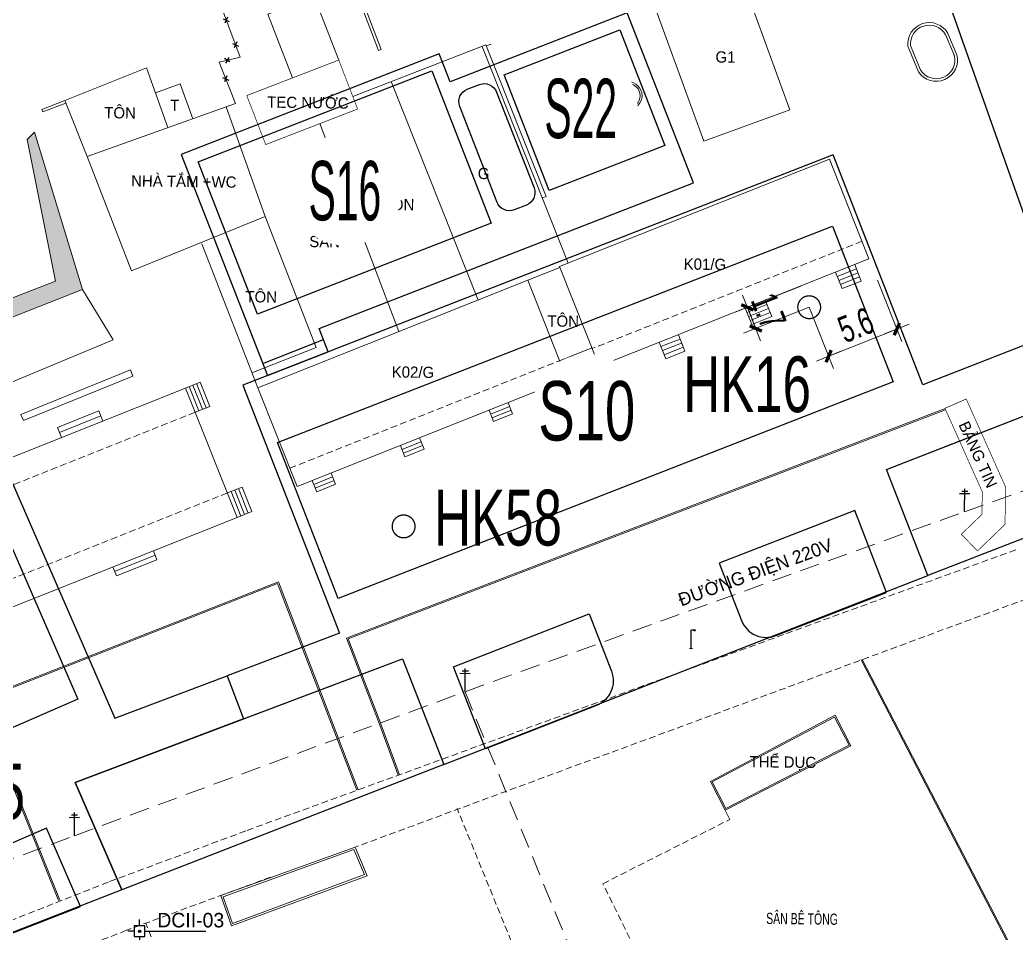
# Model space of a CAD drawing. Header units: inches. Extents: x 496359 to 501064, y 2374078 to 2377203.
# Drawn here: x 496990.3 to 497065.8, y 2376399.8 to 2376469 of the extents above; entities that cross this region are included whole.
import ezdxf
from ezdxf.enums import TextEntityAlignment as Align

# ---------------------------------------------------------------- set-up
doc = ezdxf.new("R2010")
doc.units = ezdxf.units.IN
doc.header["$MEASUREMENT"] = 0
doc.linetypes.add('DASHED', pattern=[0.75, 0.5, -0.25])
for name, color, linetype in [('cd', 7, 'Continuous'), ('chu', 6, 'Continuous'), ('MANH', 147, 'Continuous'), ('MOC - DC2', 1, 'Continuous'), ('NOI', 2, 'Continuous'), ('tl', 8, 'Continuous')]:
    doc.layers.add(name, color=color, linetype=linetype)
for name, color, linetype, lineweight in [('EG Text2', 7, 'Continuous', 18), ('ISO', 252, 'Continuous', 20), ('LC Dim', 8, 'Continuous', 18), ('LC Net dam 1', 30, 'Continuous', 30), ('LC Net manh', 239, 'Continuous', 5)]:
    doc.layers.add(name, color=color, linetype=linetype, lineweight=lineweight)
doc.styles.add('dien giai', font='', dxfattribs={"width": 0.8})
doc.styles.add('EG Hai', font='')
doc.styles.add('style1', font='')
doc.styles.get('dien giai').set_extended_font_data('.VnArial NarrowH')
doc.styles.get('EG Hai').set_extended_font_data('.VnArial NarrowH')
doc.styles.get('style1').set_extended_font_data('.VnAvantH')
doc.dimstyles.new('DIM300', dxfattribs={"dimscale": 0.5, "dimtxt": 2, "dimasz": 0.007, "dimexe": 1, "dimexo": 0, "dimgap": 0.4, "dimtad": 1, "dimtoh": 1, "dimdec": 1, "dimzin": 1, "dimdsep": 46, "dimtxsty": 'dien giai', "dimblk": 'rowdim', "dimcen": 2.5, "dimclrd": 256, "dimclre": 256, "dimclrt": 2, "dimazin": 0, "dimtfac": 1, "dimtdec": 1, "dimtix": 1, "dimtmove": 2, "dimatfit": 0, "dimldrblk": 'dot leader', "dimfxl": 2, "dimtolj": 1, "dimtzin": 0, "dimlwd": -1, "dimlwe": -1, "dimarcsym": 1})

# ---------------------------------------------------------------- blocks, each defined once
blk = doc.blocks.new('cdien')
at = {"layer": 'cd', "extrusion": (-0.000518657, 0.000768986, 1)}
for p, q in [((-0.46, 3.14, 0), (0.49, 3.14, 0)), ((0, 0), (0, 3.5, 0)), ((-0.8, 2.78, 0), (0.76, 2.78, 0))]:
    blk.add_line(p, q, dxfattribs=at)
blk = doc.blocks.new('r')
at = {"layer": 'tl', "color": 7}
for points in [[(0.177, -0.177), (-0.177, 0.177)], [(0.177, 0.177), (-0.177, -0.177)]]:
    blk.add_lwpolyline(points, dxfattribs=at)
blk = doc.blocks.new('chieusang')
at = {"layer": 'cd', "extrusion": (-0.000518657, 0.000768986, 1)}
for p, q in [((-0.03, 2.38, 0), (0.1, 2.57, 0)), ((-0.03, 2.38, 0), (-0.03, 0.03, 0)), ((0.1, 2.57, 0), (0.34, 2.61, 0)), ((0.34, 2.44, 0), (0.34, 2.61, 0)), ((0.34, 2.61, 0), (0.56, 2.54, 0)), ((0.54, 2.37, 0), (0.34, 2.44, 0)), ((0.58, 2.47, 0), (0.54, 2.37, 0)), ((0.56, 2.54, 0), (0.58, 2.47, 0)), ((-0.2, 0, 0), (0.2, 0, 0))]:
    blk.add_line(p, q, dxfattribs=at)
blk = doc.blocks.new('MOC')
at = {"layer": 'MOC - DC2'}
for points in [[(0, 0.4), (0, 0.9)], [(-0.4, 0), (-0.9, 0)], [(0.4, 0), (5.03, 0)], [(0, -0.4), (0, -0.9)]]:
    blk.add_lwpolyline(points, dxfattribs=at)
blk.add_lwpolyline([(-0.4, -0.4), (0.4, -0.4), (0.4, 0.4), (-0.4, 0.4)], close=True, dxfattribs=at)
blk.add_circle((0, 0), 0.0868, dxfattribs=at)
blk = doc.blocks.new('Nền HT mới')
at = {"layer": 'MANH', "lineweight": 0}
h = blk.add_hatch(dxfattribs=at)
h.set_pattern_fill('HONEY', color=8, scale=3, style=0)
h.set_pattern_definition([(0, (200.56042, 141.38282), (0.5625, 0.3247595), [0.375, -0.75]), (120, (200.56042, 141.38282), (-0.5625, 0.3247595), [0.375, -0.75]), (60, (200.56042, 141.38282), (1e-09, 0.649519), [-0.75, 0.375])])
h.paths.add_polyline_path([(267.55, 167.778), (263.921, 179.69), (263.365, 179.13), (265.516, 168.405), (201.351, 143.505), (180.434, 181.367), (179.985, 181.171), (180.061, 180.839), (191.605, 158.22), (197.637, 146.891), (200.56, 141.383)])
at = {"layer": 'MANH', "color": 1, "linetype": 'DASHED', "lineweight": 0, "ltscale": 3, "elevation": -28.377}
for points in [[(92.054, 52.591), (119.837, 64.478), (146.692, 76.349), (173.152, 88.056), (201.056, 100.385), (229.353, 112.332), (266.953, 126.393), (296.55, 137.304), (334.388, 150.935), (394.994, 172.544), (493.574, 208.224), (554.512, 229.519), (562.77, 214.464), (570.464, 194.283), (580.634, 169.793), (591.546, 141.918), (602.451, 113.395), (610.187, 94.179)], [(296.55, 137.304), (308.626, 107.715), (320.937, 78.752), (295.281, 58.901), (270.428, 45.085), (239.675, 32.373), (209.794, 20.251), (183.931, 9.6), (120.59, -15.781), (90.689, -27.725), (65.232, -38.057), (38.277, -49.144), (9.678, -60.806), (-18.053, -71.817), (-45.977, -83.147), (-74.529, -95.167)]]:
    blk.add_lwpolyline(points, dxfattribs=at)
at = {"layer": 'MANH', "lineweight": 0, "elevation": -28.377}
for points in [[(279.156, 181.876), (277.905, 184.998), (279.503, 185.387), (271.847, 205.884), (280.483, 210.159)], [(289.998, 185.883), (287.425, 192.66)], [(290.185, 185.954), (287.612, 192.731)], [(317.622, 191.106), (321.151, 181.399)], [(286.976, 185.16), (285.112, 189.983), (281.615, 188.633), (283.479, 183.809)], [(311.108, 188.724), (314.637, 179.017)], [(332.944, 187.103), (333.623, 185.485)], [(333.128, 187.18), (333.807, 185.562)], [(298.126, 186.304), (288.039, 182.407)], [(289.998, 185.883), (290.185, 185.954)], [(297.847, 186.193), (304.37, 169.779)], [(298.126, 186.304), (302.686, 174.831)], [(298.524, 186.364), (298.149, 186.235)], [(330.098, 186.205), (330.899, 184.273)], [(330.294, 186.254), (331.083, 184.35)], [(272.416, 184.567), (266.221, 182.085)], [(272.416, 184.567), (274.03, 180.047)], [(290.937, 183.526), (297.536, 166.975)], [(273.089, 182.684), (274.972, 183.356)], [(274.972, 183.356), (275.913, 180.719)], [(266.221, 182.085), (264.486, 181.415), (264.486, 181.415)], [(266.293, 181.899), (264.558, 181.228)], [(266.221, 182.085), (267.912, 177.863)], [(265.516, 168.405), (201.351, 143.505), (180.434, 181.367)], [(264.558, 181.228), (264.486, 181.415)], [(278.443, 181.621), (267.912, 177.863)], [(278.443, 181.621), (279.156, 181.876)], [(281.411, 173.303), (278.443, 181.621)], [(314.637, 179.017), (321.155, 181.387)], [(265.516, 168.405), (263.365, 179.13), (263.921, 179.69)], [(267.55, 167.778), (263.921, 179.69)], [(291.536, 164.584), (285.553, 180.346)], [(281.411, 173.303), (271.265, 169.2), (267.912, 177.863)], [(324.151, 177.64), (303.707, 169.515)], [(327.152, 170.09), (324.151, 177.64)], [(302.407, 174.72), (302.686, 174.831)], [(281.411, 173.303), (285.275, 163.369)], [(280.848, 160.323), (276.604, 171.236)], [(327.152, 170.09), (306.707, 161.965)], [(301.292, 168.473), (303.734, 169.446)], [(306.704, 161.972), (303.704, 169.522)], [(325.117, 167.841), (324.623, 169.085)], [(326.199, 169.336), (324.752, 168.761)], [(326.565, 168.416), (326.07, 169.66)], [(280.848, 160.323), (301.292, 168.473)], [(304.265, 160.994), (301.292, 168.473)], [(326.321, 169.03), (324.874, 168.454)], [(326.443, 168.723), (324.995, 168.148)], [(326.565, 168.416), (325.117, 167.841)], [(267.55, 167.778), (200.56, 141.383), (197.637, 146.891), (191.605, 158.22)], [(230.369, 147.485), (269.895, 163.96), (267.55, 167.778)], [(319.79, 165.724), (319.296, 166.968)], [(318.268, 165.119), (317.774, 166.363)], [(319.424, 166.644), (317.903, 166.039)], [(319.546, 166.337), (318.025, 165.732)], [(319.668, 166.031), (318.146, 165.426)], [(319.79, 165.724), (318.268, 165.119)], [(312.836, 164.025), (311.387, 163.45)], [(313.201, 163.105), (312.707, 164.349)], [(285.275, 163.369), (280.401, 161.473)], [(303.713, 162.382), (306.156, 163.353)], [(311.753, 162.53), (311.258, 163.774)], [(312.957, 163.719), (311.509, 163.143)], [(313.079, 163.412), (311.631, 162.836)], [(313.201, 163.105), (311.753, 162.53)], [(271.196, 161.678), (262.896, 158.313)], [(271.384, 161.215), (271.196, 161.678)], [(271.384, 161.215), (263.084, 157.85)], [(283.824, 152.845), (304.265, 160.994)], [(275.372, 160.309), (228.894, 141.781)], [(275.372, 160.309), (276.486, 160.753)], [(279.281, 150.501), (275.372, 160.309)], [(276.38, 158.589), (275.65, 160.42)], [(276.659, 158.7), (275.929, 160.531)], [(276.937, 158.812), (276.208, 160.642)], [(277.216, 158.923), (276.486, 160.753)], [(283.824, 152.845), (280.848, 160.323)], [(268.8, 158.579), (265.673, 157.332)], [(268.8, 158.579), (269.106, 157.811)], [(276.088, 158.473), (277.216, 158.923)], [(332.914, 158.762), (287.574, 141.356)], [(332.95, 158.669), (287.703, 141.298)], [(298.705, 157.777), (298.368, 158.625)], [(298.483, 158.335), (299.918, 158.905)], [(298.594, 158.056), (300.029, 158.626)], [(300.139, 158.348), (299.803, 159.195)], [(263.084, 157.85), (262.896, 158.313)], [(265.826, 156.948), (268.953, 158.195)], [(298.705, 157.777), (300.139, 158.348)], [(265.673, 157.332), (265.979, 156.565)], [(291.766, 155.665), (293.217, 156.242)], [(293.439, 155.684), (293.102, 156.532)], [(291.987, 155.108), (291.65, 155.955)], [(291.876, 155.386), (293.328, 155.963)], [(291.987, 155.108), (293.439, 155.684)], [(285.307, 152.453), (284.97, 153.301)], [(285.086, 153.01), (286.512, 153.577)], [(285.197, 152.732), (286.623, 153.299)], [(286.734, 153.02), (286.397, 153.868)], [(278.541, 152.359), (279.655, 152.803)], [(279.56, 150.612), (278.819, 152.47)], [(279.839, 150.723), (279.098, 152.581)], [(280.117, 150.834), (279.377, 152.692)], [(280.396, 150.945), (279.655, 152.803)], [(285.307, 152.453), (286.734, 153.02)], [(285.307, 152.453), (286.734, 153.02)], [(279.281, 150.501), (232.792, 132.001)], [(279.281, 150.501), (280.396, 150.945)], [(273.2, 147.297), (272.931, 147.974)], [(269.992, 146.412), (273.065, 147.635)], [(273.2, 147.297), (270.127, 146.074)], [(270.127, 146.074), (269.858, 146.751)], [(265.744, 121.476), (259.627, 136.68), (282.404, 145.629), (288.452, 129.876)], [(265.837, 121.513), (259.758, 136.624), (282.347, 145.5), (288.359, 129.84)], [(290, 135.037), (287.574, 141.356)], [(290.093, 135.073), (287.703, 141.298)], [(356.933, 109.705), (345.341, 103.484), (326.55, 139.705)], [(355.862, 109.244), (345.383, 103.62), (326.639, 139.751)], [(316.256, 128.314), (315.132, 130.505), (324.587, 135.514), (325.777, 133.203), (316.256, 128.314)], [(290, 135.037), (291.483, 130.974)], [(290.094, 135.072), (291.577, 131.008)], [(325.777, 133.203), (316.256, 128.314)], [(316.609, 127.628), (316.256, 128.314)]]:
    blk.add_lwpolyline(points, dxfattribs=at)
at = {"layer": 'MANH', "color": 1, "linetype": 'DASHED', "lineweight": 0, "const_width": 0.05, "elevation": -28.377}
blk.add_lwpolyline([(288.409, 181.449), (281.442, 178.757), (280.008, 182.468), (286.976, 185.16), (288.409, 181.449)], dxfattribs=at)
at = {"layer": 'MANH', "linetype": 'DASHED', "lineweight": 0, "elevation": -28.377}
for points in [[(326.62, 171.428), (306.176, 163.302)], [(283.272, 154.233), (303.713, 162.382)], [(276.088, 158.473), (229.61, 139.946)], [(278.541, 152.359), (232.063, 133.832)], [(319.866, 69.788), (295.949, 128.448)], [(335.131, 112.352), (334.482, 113.621), (326.09, 109.261), (325.607, 110.195), (315.643, 105.148), (306.992, 122.755), (316.609, 127.628)]]:
    blk.add_lwpolyline(points, dxfattribs=at)
at = {"layer": 'MANH', "lineweight": 0, "const_width": 0.05, "elevation": -28.377}
blk.add_lwpolyline([(332.914, 158.762), (335.74, 152.437), (335.711, 150.735), (334.152, 149.231), (335.374, 147.965), (337.458, 149.976), (337.506, 152.797), (334.52, 159.48), (332.928, 158.782)], dxfattribs=at)
at = {"layer": 'MANH', "color": 3, "linetype": 'DASHED', "lineweight": 0, "elevation": -28.377}
for points in [[(116.694, 56.557), (131.711, 63.027), (142.076, 67.566), (154.424, 73.098), (167.02, 78.93), (181.021, 85.321), (193.821, 91.095), (206.389, 96.653), (218.776, 102.04), (232.196, 107.815), (246.179, 113.537), (258.576, 118.559), (269.616, 122.917), (280.036, 126.795), (338.39, 148.096)], [(339.11, 144.345), (288.216, 125.524)], [(281.805, 123.25), (270.897, 119.228), (260.648, 115.16), (247.177, 109.642), (234.158, 104.265), (219.66, 98.25), (208.117, 93.114), (195.091, 87.283), (183.088, 81.931), (168.153, 75.148), (156.141, 69.518), (143.067, 63.703), (130.273, 58.143)], [(278.041, 121.864), (278.041, 121.864)], [(275.543, 111.751), (272.351, 119.753)]]:
    blk.add_lwpolyline(points, dxfattribs=at)
at = {"layer": 'MANH', "lineweight": 0, "elevation": -28.377}
for points in [[(316.3, 128.449), (315.266, 130.463), (324.544, 135.378), (325.642, 133.246)], [(278.042, 121.86), (278.841, 119.556), (289.119, 123.356), (288.216, 125.524)], [(278.232, 121.769), (278.932, 119.75), (288.921, 123.442), (288.132, 125.335)]]:
    blk.add_lwpolyline(points, close=True, dxfattribs=at)
at = {"layer": 'MANH', "lineweight": 0}
for radius in [1.065, 0.915]:
    blk.add_circle((308.894, 182.459, -1.982), radius, dxfattribs=at)
for centre, radius, start, end in [((331.715, 186.376, -2.093), 1.626, 29.65012, 186.01633), ((331.715, 186.376, -2.093), 1.426, 29.65012, 184.88925), ((332.246, 185.16, -2.093), 1.613, 213.34686, 14.45107), ((332.246, 185.16, -2.093), 1.413, 213.34686, 14.45107)]:
    blk.add_arc(centre, radius, start, end, dxfattribs=at)
at = {"layer": 'MOC - DC2', "lineweight": 0}
for p in [(271.887, 119.151, -1.519), (271.887, 119.149, -1.528)]:
    blk.add_point(p, dxfattribs=at)
at = {"layer": 'cd', "lineweight": 0}
for name, p, xscale, yscale, zscale, rotation in [('cdien', (334.388, 150.935, -0.851), 0.5, 0.5, 0.5, 359.2672157837458), ('chieusang', (313.661, 140.588, -1.482), 0.5499999999883585, 0.5499999999883585, 0.5499999999883585, 359.8380142929382), ('cdien', (296.55, 137.304, -1.605), 0.5, 0.5, 0.5, 359.8940276752251), ('cdien', (266.953, 126.393, -1.525), 0.5, 0.5, 0.5, 0.152441407077486)]:
    blk.add_blockref(name, p, dxfattribs=dict(at, xscale=xscale, yscale=yscale, zscale=zscale, rotation=rotation))
at = {"layer": 'MOC - DC2', "lineweight": 0}
blk.add_blockref('MOC', (271.889, 119.151, -1.506), dxfattribs=at)
at = {"layer": 'NOI', "lineweight": 0}
for p, rotation in [((278.456, 188.189, -2.265), 110.4797575865311), ((279.156, 186.316, -2.265), 110.4797575865311), ((278.523, 185.149, -2.265), 13.66678110070635), ((278.412, 183.732, -2.265), 111.8372890909935)]:
    blk.add_blockref('r', p, dxfattribs=dict(at, rotation=rotation))
at = {"layer": 'chu', "color": 6, "lineweight": 0, "style": 'style1'}
for s, height, rotation, p in [('G1', 0.85, 359.26722, (315.518, 184.974, -28.377)), ('T', 0.85, 359.26722, (274.197, 181.315, -28.377)), ('TEC N¦íC', 0.85, 359.26722, (281.548, 181.554, -28.377)), ('T¤N', 0.85, 359.26722, (269.204, 180.753, -28.377)), ('NHµ T¾M +WC', 0.85, 359.26722, (271.238, 175.587, -28.377)), ('G', 0.85, 359.26722, (297.506, 176.146, -28.377)), ('T¤N', 0.85, 359.26722, (290.302, 173.805, -28.377)), ('S¢N', 0.85, 359.26722, (284.738, 170.988, -28.377)), ('K01/G', 0.85, 359.26722, (313.104, 169.286, -28.377)), ('T¤N', 0.85, 359.26722, (279.898, 166.811, -28.377)), ('T¤N', 0.85, 359.26722, (302.777, 164.971, -28.377)), ('K02/G', 0.85, 359.26722, (290.985, 161.11, -28.377)), ('B¶NG TIN', 0.85, 294.22641, (333.917, 157.544, -28.377)), ('§¦êNG §IÖN 220V', 1, 20.2362, (312.93, 143.747, -28.377)), ('THÓ DôC', 0.85, 359.26722, (318.095, 131.582, -28.377))]:
    blk.add_text(s, height=height, rotation=rotation, dxfattribs=at).set_placement(p)
at = {"layer": 'chu', "color": 6, "lineweight": 0, "style": 'style1', "width": 0.7}
blk.add_text('S¢N B£ T¤NG', height=0.85, rotation=359.26722, dxfattribs=at).set_placement((319.356, 119.706, -28.377))
at = {"layer": 'MOC - DC2', "lineweight": 0, "style": 'style1'}
blk.add_text('DCII-03', height=1.1, dxfattribs=at).set_placement((273.229, 119.444, -1.506))
blk = doc.blocks.new('rowdim')
blk.add_line((-200, 0), (200, 0))
at = {"const_width": 50}
blk.add_lwpolyline([(-71, -71), (71, 71)], dxfattribs=at)
blk = doc.blocks.new('*D438')
at = {"layer": 'Defpoints', "color": 0, "transparency": 16777216}
for p in [(497055.304, 2376449.261), (497050.136, 2376447.207), (497056.779, 2376445.55)]:
    blk.add_point(p, dxfattribs=at)
at = {"layer": 'LC Dim', "transparency": 16777216}
for p, q in [((497055.304, 2376449.261), (497057.148, 2376444.621)), ((497050.136, 2376447.207), (497051.981, 2376442.567)), ((497051.616, 2376443.498), (497056.774, 2376445.548))]:
    blk.add_line(p, q, dxfattribs=at)
at = {"layer": 'LC Dim', "transparency": 16777216, "xscale": 0.005, "yscale": 0.005, "zscale": 0.005}
for p, rotation in [((497056.779, 2376445.55), 21.67430378849573), ((497051.611, 2376443.496), 201.6743037884957)]:
    blk.add_blockref('rowdim', p, dxfattribs=dict(at, rotation=rotation))
at = {"layer": 'LC Dim', "color": 2, "transparency": 16777216, "insert": (497053.67, 2376445.844), "char_height": 2, "attachment_point": 5, "rotation": 21.6743, "style": 'dien giai'}
blk.add_mtext('\\A1;5.6', dxfattribs=at)
blk = doc.blocks.new('dot leader')
at = {"const_width": 50}
blk.add_lwpolyline([(-25, 0, 1), (25, 0, 1)], format="xyb", close=True, dxfattribs=at)
blk = doc.blocks.new('*D439')
at = {"layer": 'Defpoints', "color": 0, "transparency": 16777216}
for p in [(497049.5, 2376448.809), (497045.451, 2376447.2), (497050.136, 2376447.207)]:
    blk.add_point(p, dxfattribs=at)
at = {"layer": 'LC Dim', "transparency": 16777216}
for p, q in [((497049.5, 2376448.809), (497044.522, 2376446.831)), ((497050.136, 2376447.207), (497045.158, 2376445.228)), ((497045.449, 2376447.205), (497045.447, 2376447.209)), ((497046.088, 2376445.598), (497045.451, 2376447.2)), ((497046.09, 2376445.593), (497046.091, 2376445.589))]:
    blk.add_line(p, q, dxfattribs=at)
at = {"layer": 'LC Dim', "transparency": 16777216, "xscale": 0.005, "yscale": 0.005, "zscale": 0.005}
for p, rotation in [((497045.451, 2376447.2), 291.6743037824426), ((497046.088, 2376445.598), 111.6743037824426)]:
    blk.add_blockref('rowdim', p, dxfattribs=dict(at, rotation=rotation))
at = {"layer": 'LC Dim', "color": 2, "transparency": 16777216, "insert": (497047.074, 2376446.918), "char_height": 2, "attachment_point": 5, "rotation": 291.6743, "style": 'dien giai'}
blk.add_mtext('\\A1;1.7', dxfattribs=at)

msp = doc.modelspace()

# ---------------------------------------------------------------- linework, layer by layer
at = {"layer": 'LC Net dam 1'}
for points in [[(497113.455, 2376446.613), (497095.311, 2376497.911), (497055.885, 2376483.966), (497074.027, 2376432.671), (497078.078, 2376434.25)], [(497074.027, 2376432.671), (497059.138, 2376426.868), (497056.006, 2376434.905), (497071.149, 2376440.808)], [(496989.662, 2376429.136), (496994.721, 2376417.509), (496933.626, 2376390.922), (496928.566, 2376402.549)], [(497019.327, 2376420.57), (497022.447, 2376412.567), (496998.063, 2376403.064), (496994.529, 2376411.184)]]:
    msp.add_lwpolyline(points, close=True, dxfattribs=at)
at = {"layer": 'LC Net dam 1', "const_width": 0.1}
for points in [[(497049.273, 2376447.207, 1), (497051, 2376447.207, 1)], [(497018.543, 2376430.6, 1), (497020.271, 2376430.6, 1)]]:
    msp.add_lwpolyline(points, format="xyb", close=True, dxfattribs=at)
at = {"layer": 'LC Net dam 1'}
msp.add_lwpolyline([(497008.74, 2376442.953), (497013.347, 2376444.749)], dxfattribs=at)
for points in [[(497006.043, 2376419.284), (497007.282, 2376416.011), (496994.529, 2376411.184), (496998.063, 2376403.064), (496955.884, 2376386.624), (496918.328, 2376369.808, -0.417297), (496915.676, 2376370.835), (496912.183, 2376378.865), (496932.789, 2376387.832), (496924.737, 2376406.335), (496989.501, 2376434.518), (496997.532, 2376416.063)], [(497043.315, 2376427.812), (497045.01, 2376423.463, 0.414214), (497047.6, 2376422.326), (497056.004, 2376425.602), (497053.583, 2376431.814)], [(497023.19, 2376419.968), (497033.457, 2376423.97), (497035.152, 2376419.621, -0.414213), (497034.015, 2376417.031), (497025.611, 2376413.756)], [(496992.338, 2376407.747), (496972.331, 2376399.04), (496973.815, 2376395.631, 0.402893), (496976.375, 2376394.566), (496994.928, 2376401.797)]]:
    msp.add_lwpolyline(points, format="xyb", close=True, dxfattribs=at)

# ---------------------------------------------------------------- block references
at = {"layer": 'LC Net manh'}
msp.add_blockref('Nền HT mới', (496727.515, 2376280.773, 2.925), dxfattribs=at)

# ---------------------------------------------------------------- texts
at = {"layer": 'EG Text2', "style": 'EG Hai', "width": 0.8}
for s, p in [('hk16', (497045.433, 2376441.372, -25.452)), ('hk58', (497026.561, 2376431.264, 0.322)), ('hk35', (496985.878, 2376410.523, 83.836))]:
    msp.add_text(s, height=4.2244, rotation=0, dxfattribs=at).set_placement(p, align=Align.MIDDLE_CENTER)

# ---------------------------------------------------------------- dimensions: what is measured, and where the dimension line sits
at = {"layer": 'LC Dim'}
for p2, distance, picture, middle in [((497049.5, 2376448.809, -25.452), 4.357, '*D439', (497047.074, 2376446.918, -25.452)), ((497055.304, 2376449.261, -25.452), -3.993, '*D438', (497053.67, 2376445.844, -25.452))]:
    dim = msp.add_aligned_dim(p1=(497050.136, 2376447.207, -25.452), p2=p2, distance=distance, dimstyle='DIM300', override={"dimscale": 1, "dimasz": 0.005, "dimpost": ''}, dxfattribs=at)
    dim.commit()
    dim.dimension.update_dxf_attribs({"geometry": picture, "text_midpoint": middle})

# ---------------------------------------------------------------- next in the draw order: wipeouts: each hides what was drawn before it
at = {"ltscale": 500}
for points, z in [([(497029.913, 2376459.329), (497029.447, 2376459.88), (497029.195, 2376460.28), (497028.961, 2376460.774), (497028.792, 2376461.301), (497028.699, 2376461.795), (497028.666, 2376462.235), (497028.686, 2376462.761), (497028.747, 2376463.165), (497028.905, 2376463.74), (497029.03, 2376464.055), (497029.254, 2376464.488), (497029.519, 2376464.885), (497029.899, 2376465.323), (497030.304, 2376465.681), (497030.775, 2376465.998), (497031.231, 2376466.227), (497031.666, 2376466.386), (497032.06, 2376466.486), (497032.567, 2376466.558), (497033, 2376466.57), (497033.412, 2376466.54), (497033.952, 2376466.439), (497034.364, 2376466.311), (497034.747, 2376466.149), (497035.335, 2376465.804), (497035.595, 2376465.606), (497035.893, 2376465.336), (497036.146, 2376465.06), (497036.411, 2376464.711), (497036.657, 2376464.299), (497036.816, 2376463.959), (497036.945, 2376463.607), (497037.06, 2376463.155), (497037.12, 2376462.753), (497037.138, 2376462.173), (497037.081, 2376461.622), (497036.983, 2376461.188), (497036.868, 2376460.837), (497036.67, 2376460.391), (497036.45, 2376460.014), (497036.244, 2376459.726), (497035.906, 2376459.343), (497035.644, 2376459.1), (497035.235, 2376458.794), (497034.956, 2376458.625), (497034.705, 2376458.497), (497034.402, 2376458.369), (497034.053, 2376458.254), (497033.72, 2376458.174), (497033.373, 2376458.121), (497033.022, 2376458.096), (497032.733, 2376458.098), (497032.3, 2376458.138), (497031.936, 2376458.206), (497031.531, 2376458.323), (497031.136, 2376458.48), (497030.66, 2376458.736), (497030.44, 2376458.883), (497030.134, 2376459.124)], -373.042), ([(497012.044, 2376453.1), (497011.578, 2376453.651), (497011.326, 2376454.051), (497011.093, 2376454.545), (497010.923, 2376455.073), (497010.83, 2376455.566), (497010.797, 2376456.006), (497010.817, 2376456.533), (497010.878, 2376456.937), (497011.036, 2376457.512), (497011.161, 2376457.826), (497011.385, 2376458.26), (497011.65, 2376458.656), (497012.03, 2376459.094), (497012.436, 2376459.452), (497012.907, 2376459.77), (497013.362, 2376459.999), (497013.797, 2376460.158), (497014.192, 2376460.258), (497014.698, 2376460.329), (497015.131, 2376460.341), (497015.544, 2376460.311), (497016.083, 2376460.21), (497016.495, 2376460.082), (497016.878, 2376459.92), (497017.466, 2376459.575), (497017.726, 2376459.377), (497018.024, 2376459.108), (497018.278, 2376458.832), (497018.542, 2376458.482), (497018.788, 2376458.07), (497018.948, 2376457.73), (497019.076, 2376457.379), (497019.191, 2376456.926), (497019.251, 2376456.525), (497019.269, 2376455.944), (497019.212, 2376455.393), (497019.114, 2376454.959), (497018.999, 2376454.608), (497018.801, 2376454.163), (497018.581, 2376453.785), (497018.376, 2376453.497), (497018.037, 2376453.114), (497017.775, 2376452.872), (497017.366, 2376452.566), (497017.087, 2376452.396), (497016.836, 2376452.268), (497016.533, 2376452.14), (497016.185, 2376452.025), (497015.851, 2376451.945), (497015.504, 2376451.892), (497015.153, 2376451.868), (497014.864, 2376451.869), (497014.432, 2376451.909), (497014.067, 2376451.978), (497013.662, 2376452.094), (497013.268, 2376452.251), (497012.791, 2376452.508), (497012.571, 2376452.655), (497012.266, 2376452.895)], -406.18), ([(497030.374, 2376436.423), (497029.908, 2376436.973), (497029.657, 2376437.374), (497029.423, 2376437.868), (497029.254, 2376438.395), (497029.161, 2376438.888), (497029.127, 2376439.328), (497029.148, 2376439.855), (497029.209, 2376440.259), (497029.367, 2376440.834), (497029.492, 2376441.149), (497029.715, 2376441.582), (497029.981, 2376441.978), (497030.361, 2376442.416), (497030.766, 2376442.775), (497031.237, 2376443.092), (497031.693, 2376443.321), (497032.128, 2376443.48), (497032.522, 2376443.58), (497033.029, 2376443.651), (497033.461, 2376443.663), (497033.874, 2376443.634), (497034.414, 2376443.533), (497034.826, 2376443.405), (497035.208, 2376443.242), (497035.797, 2376442.897), (497036.057, 2376442.7), (497036.354, 2376442.43), (497036.608, 2376442.154), (497036.873, 2376441.804), (497037.119, 2376441.393), (497037.278, 2376441.052), (497037.406, 2376440.701), (497037.522, 2376440.249), (497037.582, 2376439.847), (497037.6, 2376439.267), (497037.542, 2376438.715), (497037.445, 2376438.281), (497037.33, 2376437.93), (497037.132, 2376437.485), (497036.912, 2376437.108), (497036.706, 2376436.82), (497036.368, 2376436.436), (497036.105, 2376436.194), (497035.697, 2376435.888), (497035.418, 2376435.719), (497035.167, 2376435.591), (497034.863, 2376435.462), (497034.515, 2376435.347), (497034.182, 2376435.268), (497033.834, 2376435.214), (497033.483, 2376435.19), (497033.195, 2376435.192), (497032.762, 2376435.231), (497032.398, 2376435.3), (497031.993, 2376435.416), (497031.598, 2376435.574), (497031.122, 2376435.83), (497030.902, 2376435.977), (497030.596, 2376436.217)], -265.657)]:
    msp.add_wipeout(points, dxfattribs=at).translate(0, 0, z).dxf.layer = 'ISO'

# ---------------------------------------------------------------- next in the draw order: linework, layer by layer
at = {"layer": 'LC Net dam 1'}
for points in [[(497022.934, 2376464.284), (497022.106, 2376466.408), (497002.559, 2376458.789), (497009.088, 2376442.037), (497013.695, 2376443.832), (497013.013, 2376445.584), (497041.37, 2376456.636), (497036.351, 2376469.513)], [(497035.783, 2376468.218), (497039.196, 2376459.46), (497030.438, 2376456.046), (497027.024, 2376464.804)], [(497060.552, 2376436.677), (497071.149, 2376440.808), (497069.481, 2376445.524), (497058.737, 2376441.336), (497051.952, 2376458.743), (497007.225, 2376441.31), (497014.554, 2376422.506), (497006.043, 2376419.284), (497007.282, 2376416.011), (497019.327, 2376420.57), (497022.447, 2376412.567), (497059.138, 2376426.868), (497056.006, 2376434.905), (497056.006, 2376434.905)], [(497051.904, 2376453.358), (497056.51, 2376441.542), (497014.452, 2376425.149), (497009.846, 2376436.966)]]:
    msp.add_lwpolyline(points, close=True, dxfattribs=at)
at = {"layer": 'LC Net dam 1', "extrusion": (-1.79173e-09, -7.3133e-10, 1), "elevation": 0}
msp.add_lwpolyline([(497003.853, 2376458.22), (497021.538, 2376465.113), (497026.033, 2376453.578), (497008.349, 2376446.686)], close=True, dxfattribs=at)
at = {"layer": 'LC Net dam 1'}
msp.add_lwpolyline([(497028.72, 2376454.947), (497027.788, 2376454.584, -0.414214), (497026.493, 2376455.153), (497023.661, 2376462.42, -0.414213), (497024.229, 2376463.715), (497025.161, 2376464.078, -0.414214), (497026.456, 2376463.509), (497029.288, 2376456.242, -0.414214)], format="xyb", close=True, dxfattribs=at)

# ---------------------------------------------------------------- next in the draw order: texts
at = {"layer": 'EG Text2', "style": 'EG Hai'}
for s, width, p in [('s22', 0.6, (497032.827, 2376462.267, -373.042)), ('s16', 0.6, (497014.958, 2376456.038, -406.18)), ('S10', 0.8, (497033.289, 2376439.36, -265.657))]:
    msp.add_text(s, height=4.5, rotation=0, dxfattribs=dict(at, width=width)).set_placement(p, align=Align.MIDDLE_CENTER)

doc.saveas('drawing.dxf')
